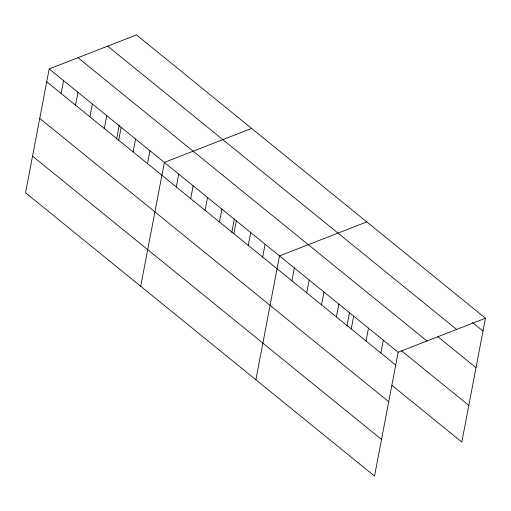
<?xml version="1.0" encoding="UTF-8"?>
<svg xmlns="http://www.w3.org/2000/svg" width="511" height="511" viewBox="0 0 511 511"><rect width="100%" height="100%" fill="white"/><g stroke="black" fill="none" stroke-linecap="round" stroke-linejoin="round"><path stroke-width="0.77" d="M49.177 68.934L25.55 192.788L374.537 476.086L398.158 352.232L485.45 318.212L136.463 34.914L49.177 68.934L398.158 352.232M61.122 93.475L63.575 80.623M75.513 105.157L77.966 92.306M89.91 116.847L92.363 103.995M104.308 128.529L106.761 115.678M116.623 138.928L119.242 125.195M118.705 140.218L121.152 127.367M133.096 151.901L135.549 139.049M147.494 163.59L149.947 150.739M140.717 286.275L164.344 162.421L251.629 128.402M176.282 186.962L178.735 174.11M190.68 198.645L193.132 185.793M205.077 210.334L207.53 197.482M219.475 222.017L221.921 209.165M231.79 232.416L234.408 218.676M233.866 233.706L236.318 220.854M248.263 245.389L250.716 232.537M262.66 257.078L265.113 244.226M255.877 379.762L279.504 255.909L366.796 221.889M291.89 280.801L294.336 267.949M306.721 292.841L309.168 279.99M321.553 304.882L324 292.03M336.385 316.922L338.831 304.071M346.956 325.903L349.575 312.164M351.217 328.963L353.663 316.111M366.048 341.003L368.495 328.151M380.88 353.044L383.327 340.192M485.45 318.212L461.823 442.066L391.988 385.377M472.49 322.537L482.997 331.064M107.661 46.143L456.642 329.435M437.697 336.589L476.009 367.69M77.979 57.711L426.966 341.003M401.448 350.75L468.811 405.434M46.725 81.786L395.712 365.078M39.737 118.418L388.724 401.71M32.538 156.155L381.525 439.454"/></g></svg>
